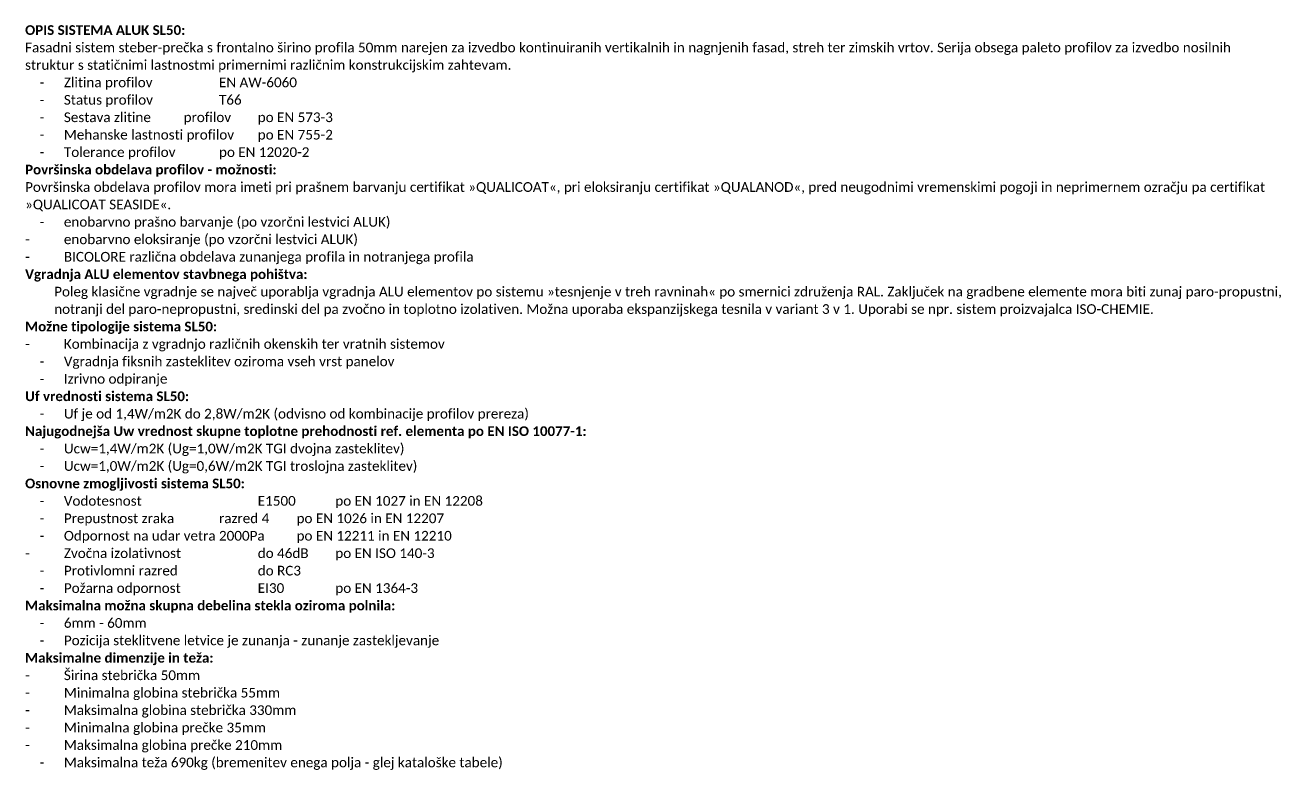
# Model space of a CAD drawing. Extents: x 0 to 4131, y -1600 to 527.
# Drawn here: x -0.2 to 258.9, y 373.3 to 527 of the extents above; entities that cross this region are included whole.
import ezdxf

# ---------------------------------------------------------------- set-up
doc = ezdxf.new("R2010")
doc.units = 0
doc.header["$LTSCALE"] = 7.5
doc.header["$MEASUREMENT"] = 0
doc.layers.add('GROSSA', color=4, linetype='CONTINUOUS')
doc.styles.get("Standard").update_dxf_attribs({"font": 'romans.shx'})

msp = doc.modelspace()

# ---------------------------------------------------------------- texts
at = {"layer": 'GROSSA', "insert": (-0.2159, 526.9948), "char_height": 2, "attachment_point": 1}
msp.add_mtext_dynamic_manual_height_columns('\\pxa0.66667,sm1.07917;{\\fCalibri|b1|i0|c0|p34;\\C0;OPIS SISTEMA ALUK SL50:\\P\\fCalibri CE|b0|i0|c238|p34;Fasadni sistem steber-prečka s frontalno širino profila 50mm narejen za izvedbo kontinuiranih vertikalnih in nagnjenih fasad, streh ter zimskih vrtov. Serija obsega paleto profilov za izvedbo nosilnih struktur s statičnimi lastnostmi primernimi različnim konstrukcijskim zahtevam.\\fTimes New Roman|b0|i0|c0|p18;\\P\\pi-1.5,l3;\\fCalibri|b0|i0|c0|p34;-^IZlitina profilov^I^IEN AW-6060\\P-^IStatus profilov^I^IT66\\P-^ISestava zlitine^I profilov^Ipo EN 573-3\\P-^IMehanske lastnosti profilov^Ipo EN 755-2\\P-^ITolerance profilov^I^Ipo EN 12020-2\\P\\pi0,l0;\\fCalibri|b1|i0|c0|p34;Površinska obdelava profilov - možnosti:\\P\\fCalibri CE|b0|i0|c238|p34;Površinska obdelava profilov mora imeti pri prašnem barvanju certifikat »QUALICOAT«, pri eloksiranju certifikat »QUALANOD«, pred neugodnimi vremenskimi pogoji in neprimernem ozračju pa certifikat »QUALICOAT SEASIDE«.\\fTimes New Roman|b0|i0|c0|p18;\\P\\pi-1.5,l3;\\fCalibri|b0|i0|c0|p34;-^Ienobarvno pr\\fCalibri CE|b0|i0|c238|p34;ašno barvanje (po vzorčni lestvici ALUK)\\fTimes New Roman|b1|i0|c0|p18;\\P\\pi0,l0,a0.25,s*;\\fCalibri|b0|i0|c0|p34;-^I\\fCalibri CE|b0|i0|c238|p34;enobarvno eloksiranje (po vzorčni lestvici ALUK)\\fTimes New Roman|b1|i0|c0|p18;\\P\\fCalibri|b0|i0|c0|p34;-^I\\fCalibri CE|b0|i0|c238|p34;BICOLORE različna obdelava zunanjega profila in notranjega profila\\fTimes New Roman|b1|i0|c0|p18;\\P\\pa0.66667,sm1.07917;\\fCalibri|b1|i0|c0|p34;Vgradnja ALU elementov stavbnega pohištva:\\P\\pl3;\\fCalibri CE|b0|i0|c238|p34;Poleg klasične vgradnje se največ uporablja vgradnja ALU elementov po sistemu »tesnjenje v treh ravninah« po smernici združenja RAL. Zaključek na gradbene elemente mora biti zunaj paro-propustni, notranji del paro-nepropustni, sredinski del pa zvočno in toplotno izolativen. Možna uporaba ekspanzijsk\\fCalibri|b0|i0|c0|p34;ega tesnila v variant 3 v 1. Uporabi se npr. sistem proizvajalca ISO-CHEMIE.\\P\\pl0;\\fCalibri|b1|i0|c0|p34;Možne tipologije sistema SL50:\\P\\pa0.25,s*;\\fCalibri|b0|i0|c0|p34;-^I\\fCalibri CE|b0|i0|c238|p34;Kombinacija z vgradnjo različnih okenskih ter vratnih sistemov\\fTimes New Roman|b0|i0|c0|p18;\\P\\pi-1.5,l3,a0.66667,sm1.07917;\\fCalibri|b0|i0|c0|p34;-^IVgradnja fiksnih zasteklitev oziroma vseh vrst panelov\\P-^IIzrivno odpiranje\\P\\pi0,l0;\\fCalibri|b1|i0|c0|p34;Uf vrednosti sistema SL50:\\P\\pi-1.5,l3;\\fCalibri|b0|i0|c0|p34;-^IUf je od 1,4W/m2K do 2,8W/m2K (odvisno od kombinacije profilov prereza)\\P\\pi0,l0;\\fCalibri|b1|i0|c0|p34;Najugodnejša Uw vrednost skupne toplotne prehodnosti ref. elementa po EN ISO 10077-1:\\P\\pi-1.5,l3;\\fCalibri|b0|i0|c0|p34;-^IUcw=1,4W/m2K (Ug=1,0W/m2K TGI dvojna zasteklitev)\\P-^IUcw=1,0W/m2K (Ug=0,6W/m2K TGI troslojna zasteklitev)\\P\\pi0,l0;\\fCalibri|b1|i0|c0|p34;Osnovne zmogljivosti sistema SL50:\\P\\pi-1.5,l3;\\fCalibri|b0|i0|c0|p34;-^IVodotesnost ^I^I^IE1500^I^Ipo EN 1027 in EN 12208\\P-^IPrepustnost zraka^I^Irazred 4^Ipo EN 1026 in EN 12207\\P-^IOdpornost na udar vetra^I2000Pa^Ipo EN 12211 in EN 12210\\P\\pi0,l0,a0.25,s*;-^I\\fCalibri CE|b0|i0|c238|p34;Zvočna izolativnost^I^Ido 46dB^Ipo EN ISO 140-3\\fTimes New Roman|b0|i0|c0|p18;\\P\\pi-1.5,l3,a0.66667,sm1.07917;\\fCalibri|b0|i0|c0|p34;-^IProtivlomni razred ^I^Ido RC3\\P-^IPožarna odpornost^I^IEI30^I^Ipo EN 1364-3\\P\\pi0,l0;\\fCalibri|b1|i0|c0|p34;Maksimalna možna skupna debelina stekla oziroma polnila:\\P\\pi-1.5,l3;\\fCalibri|b0|i0|c0|p34;-^I6mm - 60mm\\fTimes New Roman|b1|i0|c0|p18;\\P\\fCalibri|b0|i0|c0|p34;-^IPozicija steklitvene letvice je zunanja - zunanje zastekljevanje\\fTimes New Roman|b1|i0|c0|p18;\\P\\pi0,l0;\\fCalibri|b1|i0|c0|p34;Maksimalne dimenzije in teža:\\P\\pa0.25,s*;\\fCalibri|b0|i0|c0|p34;-^I\\fCalibri CE|b0|i0|c238|p34;Širina stebrička 50mm\\fTimes New Roman|b0|i0|c0|p18;\\P\\fCalibri|b0|i0|c0|p34;-^I\\fCalibri CE|b0|i0|c238|p34;Minimalna globina stebrička 55mm\\fTimes New Roman|b0|i0|c0|p18;\\P\\fCalibri|b0|i0|c0|p34;-^I\\fCalibri CE|b0|i0|c238|p34;Maksimalna globina stebrička 330mm\\fTimes New Roman|b0|i0|c0|p18;\\P\\fCalibri|b0|i0|c0|p34;-^I\\fCalibri CE|b0|i0|c238|p34;Minimalna globina prečke 35mm\\fTimes New Roman|b0|i0|c0|p18;\\P\\fCalibri|b0|i0|c0|p34;-^I\\fCalibri CE|b0|i0|c238|p34;Maksimalna globina prečke 210mm\\fTimes New Roman|b0|i0|c0|p18;\\P\\pi-1.5,l3,a0.66667,sm1.07917;\\fCalibri|b0|i0|c0|p34;-^IMaksimalna teža 690kg (bremenitev enega polja - glej kataloške tabele)}', width=258.584265, gutter_width=10, heights=[0], dxfattribs=at)

doc.saveas('drawing.dxf')
